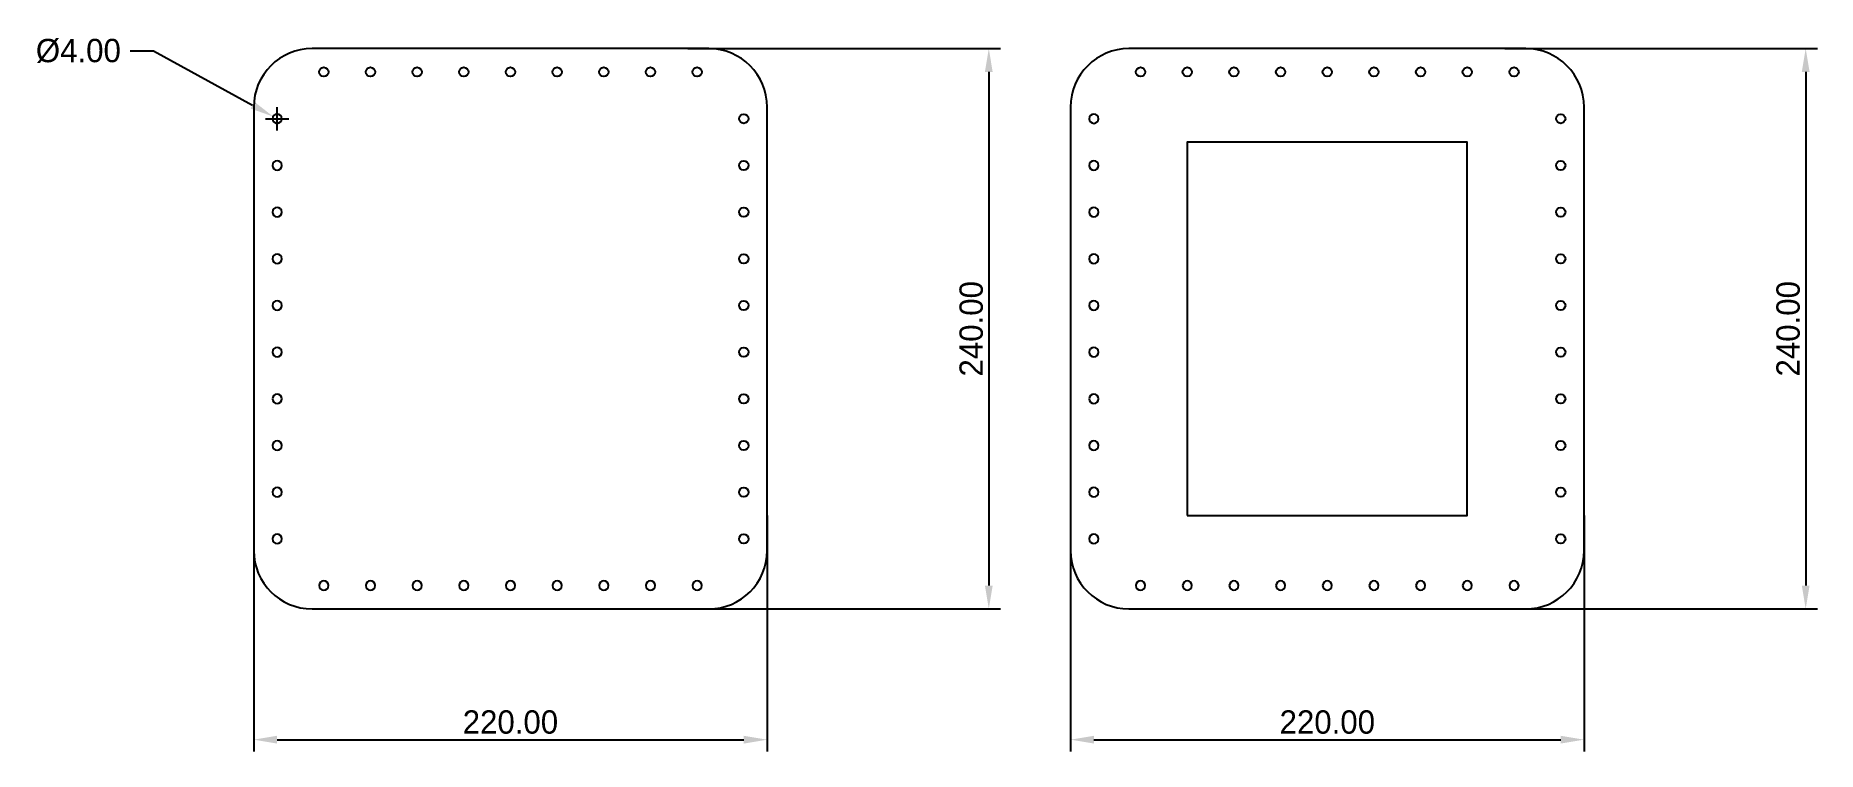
# Model space of a CAD drawing. Header units: millimetres. Extents: x -554 to 210, y -181 to 126.
import ezdxf

# ---------------------------------------------------------------- set-up
doc = ezdxf.new("R2010")
doc.units = ezdxf.units.MM
doc.layers.add('frame', color=18, linetype='Continuous', true_color=0x000000)
doc.styles.add('默认值', font='')
doc.styles.get('默认值').set_extended_font_data('M+2BD93')
doc.dimstyles.new('默认值', dxfattribs={"dimscale": 10, "dimtxt": 1, "dimasz": 1, "dimexe": 0.5, "dimexo": 0.5, "dimgap": 0.25, "dimtad": 1, "dimtoh": 1, "dimzin": 1, "dimdsep": 46, "dimtxsty": '默认值', "dimcen": 0.5, "dimazin": 1, "dimtfac": 1, "dimtdec": 4, "dimtix": 1, "dimtofl": 0, "dimtmove": 1, "dimatfit": 3, "dimfxl": 1, "dimtolj": 1, "dimtzin": 1, "dimarcsym": 0})

# ---------------------------------------------------------------- blocks, each defined once
blk = doc.blocks.new('*D1')
at = {"layer": 'Defpoints', "color": 0}
for p in [(-279.06, 120), (-279.06, -120), (-145.06, -120)]:
    blk.add_point(p, dxfattribs=at)
at = {"layer": 'frame', "color": 0, "lineweight": -2}
for p, q in [((-274.06, 120), (-140.06, 120)), ((-145.06, 110), (-145.06, -110)), ((-274.06, -120), (-140.06, -120))]:
    blk.add_line(p, q, dxfattribs=at)
at = {"layer": 'frame', "color": 0}
for points in [[(-143.4, 110), (-146.73, 110), (-145.06, 120)], [(-146.73, -110), (-143.4, -110), (-145.06, -120)]]:
    blk.add_solid(points, dxfattribs=at)
at = {"layer": 'frame', "color": 0, "insert": (-152.56, 0), "char_height": 10, "attachment_point": 5, "rotation": 90, "style": '默认值'}
blk.add_mtext('\\A1;240.00', dxfattribs=at)
blk = doc.blocks.new('*D2')
at = {"layer": 'Defpoints', "color": 0}
for p in [(71, 120), (71, -120), (205, -120)]:
    blk.add_point(p, dxfattribs=at)
at = {"layer": 'frame', "color": 0, "lineweight": -2}
for p, q in [((76, 120), (210, 120)), ((205, 110), (205, -110)), ((76, -120), (210, -120))]:
    blk.add_line(p, q, dxfattribs=at)
at = {"layer": 'frame', "color": 0}
for points in [[(206.67, 110), (203.33, 110), (205, 120)], [(203.33, -110), (206.67, -110), (205, -120)]]:
    blk.add_solid(points, dxfattribs=at)
at = {"layer": 'frame', "color": 0, "insert": (197.5, 0), "char_height": 10, "attachment_point": 5, "rotation": 90, "style": '默认值'}
blk.add_mtext('\\A1;240.00', dxfattribs=at)
blk = doc.blocks.new('*D3')
at = {"layer": 'Defpoints', "color": 0}
for p in [(-110, -75), (110, -75), (110, -176)]:
    blk.add_point(p, dxfattribs=at)
at = {"layer": 'frame', "color": 0, "lineweight": -2}
for p, q in [((-110, -80), (-110, -181)), ((110, -80), (110, -181)), ((-100, -176), (100, -176))]:
    blk.add_line(p, q, dxfattribs=at)
at = {"layer": 'frame', "color": 0}
for points in [[(-100, -174.33), (-100, -177.67), (-110, -176)], [(100, -177.67), (100, -174.33), (110, -176)]]:
    blk.add_solid(points, dxfattribs=at)
at = {"layer": 'frame', "color": 0, "insert": (0, -168.5), "char_height": 10, "attachment_point": 5, "style": '默认值'}
blk.add_mtext('\\A1;220.00', dxfattribs=at)
blk = doc.blocks.new('*D4')
at = {"layer": 'Defpoints', "color": 0}
for p in [(-451.82, 90.96), (-448.31, 89.04)]:
    blk.add_point(p, dxfattribs=at)
at = {"layer": 'frame', "color": 0, "lineweight": -2}
for p, q in [((-512.95, 119), (-502.95, 119)), ((-502.95, 119), (-460.59, 95.77))]:
    blk.add_line(p, q, dxfattribs=at)
at = {"layer": 'frame', "color": 0}
for p, q in [((-450.06, 85), (-450.06, 95)), ((-455.06, 90), (-445.06, 90))]:
    blk.add_line(p, q, dxfattribs=at)
blk.add_solid([(-461.39, 94.31), (-459.78, 97.23), (-451.82, 90.96)], dxfattribs=at)
at = {"layer": 'frame', "color": 0, "insert": (-535.21, 119), "char_height": 10, "attachment_point": 5, "style": '默认值'}
blk.add_mtext('\\A1;%%c4.00', dxfattribs=at)
blk = doc.blocks.new('*D5')
at = {"layer": 'Defpoints', "color": 0}
for p in [(-460.06, -75), (-240.06, -75), (-240.06, -176)]:
    blk.add_point(p, dxfattribs=at)
at = {"layer": 'frame', "color": 0, "lineweight": -2}
for p, q in [((-460.06, -80), (-460.06, -181)), ((-240.06, -80), (-240.06, -181)), ((-450.06, -176), (-250.06, -176))]:
    blk.add_line(p, q, dxfattribs=at)
at = {"layer": 'frame', "color": 0}
for points in [[(-450.06, -174.33), (-450.06, -177.67), (-460.06, -176)], [(-250.06, -177.67), (-250.06, -174.33), (-240.06, -176)]]:
    blk.add_solid(points, dxfattribs=at)
at = {"layer": 'frame', "color": 0, "insert": (-350.06, -168.5), "char_height": 10, "attachment_point": 5, "style": '默认值'}
blk.add_mtext('\\A1;220.00', dxfattribs=at)

msp = doc.modelspace()

# ---------------------------------------------------------------- linework, layer by layer
at = {"layer": 'frame'}
for points in [[(-265.064, 120), (-435.064, 120)], [(85, 120), (-85, 120)], [(-460.064, 95), (-460.064, -95)], [(-240.064, -95), (-240.064, 95)], [(-110, 95), (-110, -95)], [(110, -95), (110, 95)], [(-435.064, -120), (-265.064, -120)], [(-85, -120), (85, -120)]]:
    msp.add_lwpolyline(points, dxfattribs=at)
msp.add_lwpolyline([(-60, -80), (60, -80), (60, 80), (-60, 80)], close=True, dxfattribs=at)
for centre in [(-430.064, 110), (-410.064, 110), (-390.064, 110), (-370.064, 110), (-350.064, 110), (-330.064, 110), (-310.064, 110), (-290.064, 110), (-270.064, 110), (-80, 110), (-60, 110), (-40, 110), (-20, 110), (0, 110), (20, 110), (40, 110), (60, 110), (80, 110), (-250.064, 90), (100, 90), (-250.064, 70), (100, 70), (-250.064, 50), (100, 50), (-250.064, 30), (100, 30), (-250.064, 10), (100, 10), (-250.064, -10), (100, -10), (-250.064, -30), (100, -30), (-250.064, -50), (100, -50), (-250.064, -70), (100, -70), (-250.064, -90), (100, -90)]:
    msp.add_circle(centre, 2, dxfattribs=at)
at = {"layer": 'frame', "extrusion": (0, 0, -1)}
for centre in [(450.064, 90), (100, 90), (450.064, 70), (100, 70), (450.064, 50), (100, 50), (450.064, 30), (100, 30), (450.064, 10), (100, 10), (450.064, -10), (100, -10), (450.064, -30), (100, -30), (450.064, -50), (100, -50), (450.064, -70), (100, -70), (450.064, -90), (100, -90), (430.064, -110), (410.064, -110), (390.064, -110), (370.064, -110), (350.064, -110), (330.064, -110), (310.064, -110), (290.064, -110), (270.064, -110), (80, -110), (60, -110), (40, -110), (20, -110), (0, -110), (-20, -110), (-40, -110), (-60, -110), (-80, -110)]:
    msp.add_circle(centre, 2, dxfattribs=at)
at = {"layer": 'frame'}
for centre, start, end in [((-435.064, 95), 90, 180), ((-265.064, 95), 360, 90), ((-85, 95), 90, 180), ((85, 95), 360, 90), ((-435.064, -95), 180, 270), ((-265.064, -95), 270, 0), ((-85, -95), 180, 270), ((85, -95), 270, 0)]:
    msp.add_arc(centre, 25, start, end, dxfattribs=at)

# ---------------------------------------------------------------- dimensions: what is measured, and where the dimension line sits
dim = msp.add_diameter_dim_2p(p1=(-448.311, 89.038), p2=(-451.818, 90.962), dimstyle='默认值', override={"dimscale": 10, "dimasz": 1, "dimtad": 0, "dimtih": 1, "dimtoh": 1, "dimlfac": 1, "dimtxsty": '默认值', "dimsah": 0}, dxfattribs=at)
dim.commit()
dim.dimension.update_dxf_attribs({"geometry": '*D4', "text_midpoint": (-502.947, 119), "dimtype": 163})
for base, p1, p2, picture, middle in [((-145.064, -120), (-279.064, 120), (-279.064, -120), '*D1', (-152.564, 0)), ((205, -120), (71, 120), (71, -120), '*D2', (197.5, 0))]:
    dim = msp.add_linear_dim(base=base, p1=p1, p2=p2, angle=90, dimstyle='默认值', override={"dimscale": 10, "dimtxt": 1, "dimasz": 1, "dimexe": 0.5, "dimexo": 0.5, "dimgap": 0.25, "dimtad": 1, "dimtih": 0, "dimtoh": 0, "dimdec": 2, "dimlfac": 1, "dimzin": 1, "dimtxsty": '默认值', "dimsah": 0, "dimcen": 0.5, "dimadec": 2, "dimazin": 1, "dimtix": 0, "dimtmove": 0, "dimtzin": 1}, dxfattribs=at)
    dim.commit()
    dim.dimension.update_dxf_attribs({"geometry": picture, "text_midpoint": middle})
for base, p1, p2, picture, middle in [((-240.064, -176), (-460.064, -75), (-240.064, -75), '*D5', (-350.064, -168.5)), ((110, -176), (-110, -75), (110, -75), '*D3', (0, -168.5))]:
    dim = msp.add_linear_dim(base=base, p1=p1, p2=p2, dimstyle='默认值', override={"dimscale": 10, "dimtxt": 1, "dimasz": 1, "dimexe": 0.5, "dimexo": 0.5, "dimgap": 0.25, "dimtad": 1, "dimtih": 0, "dimtoh": 0, "dimdec": 2, "dimlfac": 1, "dimzin": 1, "dimtxsty": '默认值', "dimsah": 0, "dimcen": 0.5, "dimadec": 2, "dimazin": 1, "dimtix": 0, "dimtmove": 0, "dimtzin": 1}, dxfattribs=at)
    dim.commit()
    dim.dimension.update_dxf_attribs({"geometry": picture, "text_midpoint": middle})

doc.saveas('drawing.dxf')
